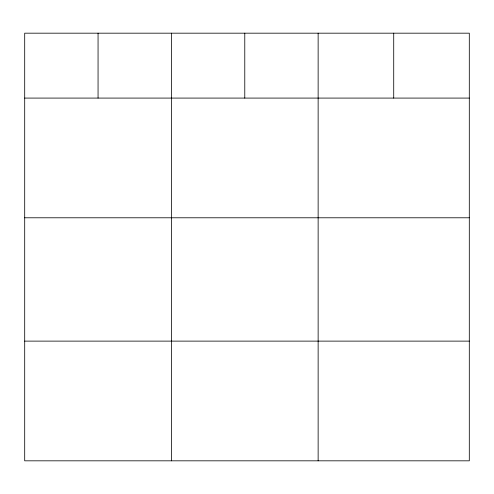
<?xml version="1.0" encoding="UTF-8"?>
<svg xmlns="http://www.w3.org/2000/svg" width="494" height="494" viewBox="0 0 494 494"><rect width="100%" height="100%" fill="white"/><g stroke="black" fill="none" stroke-linecap="round" stroke-linejoin="round"><path stroke-width="0.74" d="M469.3 217.786L469.3 33.178L24.7 33.178L24.7 460.822L469.3 460.822L469.3 217.786L24.7 217.786M24.7 98.084L469.3 98.084M24.7 341.119L469.3 341.119M393.718 33.178L393.718 98.084M318.136 33.178L318.136 460.822M244.777 33.178L244.777 98.084M171.418 33.178L171.418 460.822M98.059 33.178L98.059 98.084"/></g></svg>
